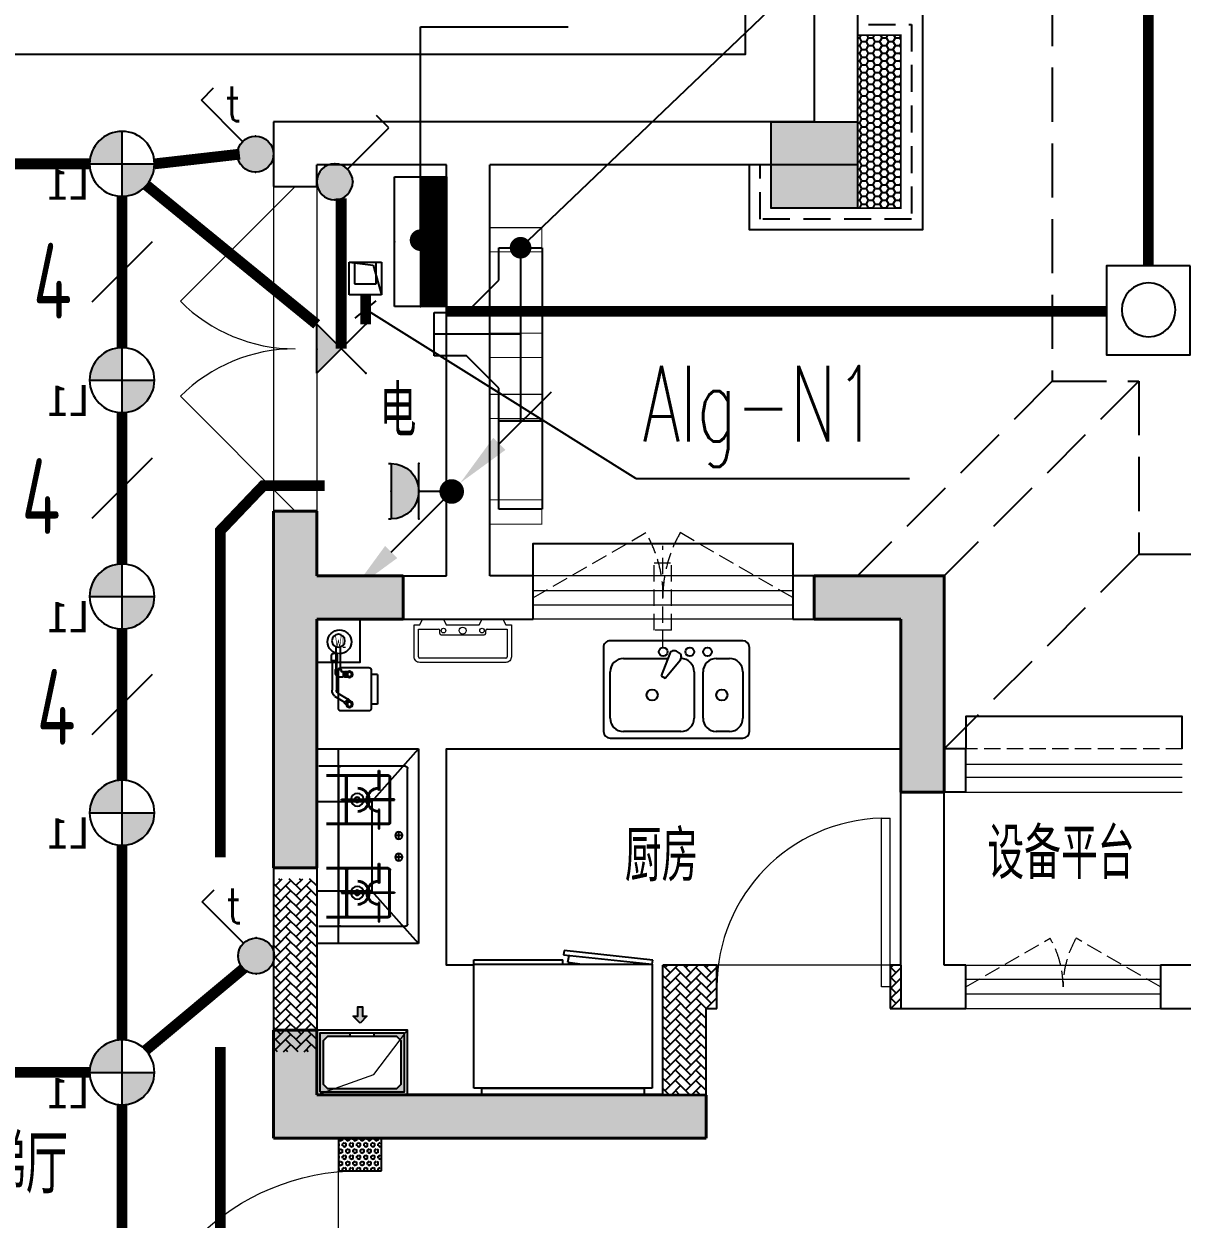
# Model space of a CAD drawing. Extents: x 3753737 to 4713801, y -857380 to 24339.
# Drawn here: x 4078560 to 4083913, y -704884 to -699358 of the extents above; entities that cross this region are included whole.
import ezdxf
from ezdxf.enums import TextEntityAlignment as Align

# ---------------------------------------------------------------- set-up
doc = ezdxf.new("R2010")
doc.units = 0
doc.header["$LTSCALE"] = 1000
doc.header["$MEASUREMENT"] = 0
doc.linetypes.add('DASH', pattern=[0.35, 0.25, -0.1])
doc.linetypes.add('HIDDEN', pattern=[0.375, 0.25, -0.125])
doc.layers.get('0').update_dxf_attribs({"linetype": 'CONTINUOUS'})
for name, color, linetype in [('!!DIM-动力', 7, 'CONTINUOUS'), ('!!电气', 1, 'CONTINUOUS'), ('A-标注', 1, 'CONTINUOUS'), ('AH-FURNITURE', 1, 'CONTINUOUS'), ('CABLETRAY', 4, 'CONTINUOUS'), ('CABLETRAY_DOTE', 5, 'CONTINUOUS'), ('DIM-照明', 7, 'CONTINUOUS'), ('E-天花灯具', 92, 'CONTINUOUS'), ('E-天花辅助2', 54, 'CONTINUOUS'), ('EQUIP-插座', 3, 'CONTINUOUS'), ('EQUIP-照明', 3, 'CONTINUOUS'), ('EQUIP-箱柜', 3, 'CONTINUOUS'), ('IP-bath&kitchen-JOHNSON', 4, 'CONTINUOUS'), ('LVTRY', 252, 'CONTINUOUS'), ('LWIRE', 4, 'CONTINUOUS'), ('TEL_TEXT', 7, 'CONTINUOUS'), ('VPIPE-中水', 122, 'CONTINUOUS'), ('WALL', 252, 'CONTINUOUS'), ('WIRE-动力', 7, 'CONTINUOUS'), ('WIRE-照明', 2, 'CONTINUOUS'), ('保温', 6, 'CONTINUOUS'), ('卫生间', 6, 'CONTINUOUS'), ('建筑-排气道', 252, 'CONTINUOUS'), ('看线', 185, 'CONTINUOUS'), ('立面-看线', 251, 'CONTINUOUS'), ('设备', 253, 'CONTINUOUS')]:
    doc.layers.add(name, color=color, linetype=linetype)
for name, color, linetype, lineweight in [('COLUMN', 252, 'CONTINUOUS', 40), ('PUB_HATCH', 8, 'CONTINUOUS', 9), ('PUB_TEXT', 7, 'CONTINUOUS', 20), ('WINDOW', 146, 'CONTINUOUS', 20), ('平面-栏杆', 56, 'CONTINUOUS', 15), ('平面-看线', 252, 'CONTINUOUS', 15), ('平面-空调室内机', 176, 'CONTINUOUS', 9), ('平面-空调预留孔', 252, 'CONTINUOUS', 15), ('立面-洞口示意', 252, 'CONTINUOUS', 13)]:
    doc.layers.add(name, color=color, linetype=linetype, lineweight=lineweight)
doc.styles.add('_TCH_LABEL', font='COMPLEX', dxfattribs={"bigfont": 'GBCBIG'})
doc.styles.add('_TEL_DIM', font='SIMPLEX', dxfattribs={"width": 0.8, "height": 3.5, "bigfont": 'HZTXT'})
doc.styles.add('DIM_FONT', font='SIMPLEX', dxfattribs={"width": 0.7, "bigfont": 'GBCBIG'})
doc.styles.get("Standard").update_dxf_attribs({"font": 'gbenor.shx', "bigfont": 'gbcbig.shx'})
doc.styles.add('黑体', font='simhei.ttf')
doc.linetypes.add('LED', pattern='A,0.5,-0.2,["LED",Standard,S=0.2,R=0,X=-0.2,Y=-0.1],-0.2', length=0.9)
pattern_1 = [(45, (0, 0), (0, 47.4157523), [100.584, -33.528]), (135, (23.708, 23.708), (3e-15, 47.4157523), [100.584, -33.528])]

# ---------------------------------------------------------------- blocks, each defined once
blk = doc.blocks.new('A$C148B7D8E')
at = {"layer": '卫生间', "color": 252, "linetype": 'DASH'}
for p, q in [((7300, 10800), (8200, 9900)), ((7700, 10800), (8600, 9900)), ((7300, 10000), (8200, 9100))]:
    blk.add_line(p, q, dxfattribs=at)
blk.add_lwpolyline([(16100, 14000), (16100, 15400), (7700, 15400), (7700, 10800), (7300, 10800), (7300, 10000), (900, 10000), (900, 9000), (-900, 9000), (-900, -900), (1750, -900), (1750, -2100), (23450, -2100), (23450, -900), (25100, -900)], dxfattribs=at)
blk = doc.blocks.new('rtyg7uyhg')
at = {"layer": 'LVTRY'}
for p, q in [((194234.6, 45488.8), (193621, 45488.8)), ((193590.3, 45458.1), (193590.3, 45069.5)), ((193896.4, 45429.9), (193857.6, 45326.3)), ((193925.8, 45440.4), (193940.1, 45432.2)), ((194265.3, 45069.5), (194265.3, 45458.1)), ((193682.3, 45407), (193887.8, 45407)), ((193875.3, 45316), (193945.6, 45401.5)), ((194111.9, 45407), (194173.3, 45407)), ((193621, 45130.8), (193621, 45345.6)), ((193857.6, 45326.3), (193875.3, 45316)), ((194009.6, 45345.6), (194009.6, 45130.8)), ((194050.5, 45130.8), (194050.5, 45345.6)), ((194234.6, 45345.6), (194234.6, 45130.8)), ((193621, 45038.8), (194234.6, 45038.8)), ((193948.3, 45069.5), (193682.3, 45069.5)), ((194173.3, 45069.5), (194111.9, 45069.5))]:
    blk.add_line(p, q, dxfattribs=at)
for centre, radius in [((193866.4, 45437.7), 20.5), ((193989.2, 45437.7), 20.5), ((194071, 45437.7), 20.5), ((193815.3, 45238.2), 25.6), ((194137.5, 45238.2), 25.6)]:
    blk.add_circle(centre, radius, dxfattribs=at)
for centre, radius, start, end in [((193621, 45458.1), 30.7, 90, 180), ((194234.6, 45458.1), 30.7, 360, 90), ((193915.6, 45422.7), 20.5, 60, 159.4623), ((193929.8, 45414.5), 20.5, 320.5377, 60), ((193682.3, 45345.6), 61.4, 90, 180), ((193948.3, 45345.6), 61.4, 360, 90), ((194111.9, 45345.6), 61.4, 90, 180), ((194173.3, 45345.6), 61.4, 360, 90), ((193682.3, 45130.8), 61.4, 180, 270), ((193948.3, 45130.8), 61.4, 270, 360), ((194111.9, 45130.8), 61.4, 180, 270), ((194173.3, 45130.8), 61.4, 270, 360), ((193621, 45069.5), 30.7, 180, 270), ((194234.6, 45069.5), 30.7, 270, 360)]:
    blk.add_arc(centre, radius, start, end, dxfattribs=at)
at = {"layer": 'LVTRY', "style": 'DIM_FONT', "width": 0.8, "flags": 9}
for tag in ['YSIZE', 'XSIZE']:
    blk.add_attdef(tag, (193927.8, 45487.8), '', height=0.5, rotation=90, dxfattribs=at)
blk = doc.blocks.new('A$C60D053AF')
at = {"layer": 'AH-FURNITURE', "color": 8}
for p, q in [((232.5, -90), (128.3, -90)), ((232.5, -110), (128.3, -110)), ((192.5, -71), (327.6, -71)), ((192.5, -91), (327.6, -91)), ((341.7, -96.9), (370, -143.2)), ((355.9, -82.7), (384.2, -129)), ((245, -129.5), (245, -122.5)), ((265, -129.5), (265, -122.5)), ((255, -281), (255, -251)), ((393, -281), (393, -251)), ((255, -281), (393, -281))]:
    blk.add_line(p, q, dxfattribs=at)
for points in [[(170, -68, 1), (170, -94), (192.5, -94), (192.5, -68)], [(234, -251), (414, -251, 0.414214), (424, -241), (424, -111, 0.414214), (414, -101), (234, -101, 0.414214), (224, -111), (224, -241, 0.414214)], [(268, -122.5), (268, -107, 0.414214), (248, -87), (232.5, -87), (232.5, -113), (242, -113), (242, -122.5)], [(242, -152, 1), (268, -152), (268, -129.5), (242, -129.5)], [(383.8, -161.2, 1), (402.2, -142.8), (386.3, -126.9), (367.9, -145.3)]]:
    blk.add_lwpolyline(points, format="xyb", close=True, dxfattribs=at)
for centre, radius in [((100, -100), 30), ((255, -152), 15), ((255, -152), 10), ((393, -152), 15), ((393, -152), 10)]:
    blk.add_circle(centre, radius, dxfattribs=at)
for radius in [40, 20]:
    blk.add_arc((327.6, -111), radius, 45, 90, dxfattribs=at)
blk = doc.blocks.new('A-Kitchen-7')
at = {"layer": 'LVTRY'}
for p, q in [((-518.7, 779.7), (-7.2, 834.3)), ((-7.2, 834.3), (-3.6, 810.6)), ((-515, 756), (-518.7, 779.7)), ((-3.6, 810.6), (-515, 756)), ((-485.6, 760.5), (-484.9, 756)), ((-29.1, 767), (-112.1, 756)), ((-29.1, 767), (-35.2, 806.4)), ((515, 780), (0, 780)), ((0, 756), (0, 780)), ((515, 756), (515, 780)), ((515, 756), (-515, 756)), ((-515, 756), (-515, 40)), ((515, 40), (515, 756)), ((-515, 40), (515, 40))]:
    blk.add_line(p, q, dxfattribs=at)
blk.add_lwpolyline([(-468.9, 40), (-468.9, 0), (468.9, 0), (468.9, 40)], close=True, dxfattribs=at)
blk = doc.blocks.new('FRSDFDGDGDRGDR')
at = {"layer": '平面-空调预留孔', "color": 252}
for p, q in [((699612.3, 775044), (699612.3, 775441.2)), ((699618.9, 775447.8), (699746.3, 775447.8)), ((699746.3, 775447.8), (699746.3, 775355.4)), ((699719.9, 775342.2), (699719.9, 775143)), ((699726.5, 775348.8), (699739.7, 775348.8)), ((699726.5, 775136.4), (699739.7, 775136.4)), ((699746.3, 775129.8), (699746.3, 775037.4)), ((699746.3, 775037.4), (699618.9, 775037.4))]:
    blk.add_line(p, q, dxfattribs=at)
blk.add_lwpolyline([(699766.1, 775166.7), (699792.5, 775153.5), (699792.5, 775057.2), (699766.1, 775044), (699766.1, 775017.6), (699618.9, 775017.6, -0.414214), (699592.5, 775044), (699592.5, 775441.2, -0.414214), (699618.9, 775467.6), (699766.1, 775467.6), (699766.1, 775441.2), (699792.5, 775428), (699792.5, 775331.6), (699766.1, 775318.4)], format="xyb", close=True, dxfattribs=at)
for centre, radius in [((699739.7, 775331.6), 10.6), ((699739.7, 775243.2), 15.8), ((699739.7, 775153.5), 10.6)]:
    blk.add_circle(centre, radius, dxfattribs=at)
for centre, start, end in [((699618.9, 775441.2), 90, 180), ((699726.5, 775342.2), 90, 180), ((699739.7, 775355.4), 270, 360), ((699726.5, 775143), 180, 270), ((699739.7, 775129.8), 0, 90), ((699618.9, 775044), 180, 270)]:
    blk.add_arc(centre, 6.6, start, end, dxfattribs=at)
blk = doc.blocks.new('*U136')
h = blk.add_hatch(color=5)
h.set_gradient(color1=(0, 0, 255), rotation=180, tint=1)
h.paths.add_polyline_path([(0, 0), (-6.35, -6.35), (-6.35, -2.159), (-15, -2.159), (-15, 2.159), (-6.35, 2.159), (-6.35, 6.35)])
at = {"color": 0, "linetype": 'Continuous'}
blk.add_lwpolyline([(0, 0), (-6.35, -6.35), (-6.35, -2.159), (-15, -2.159), (-15, 2.159), (-6.35, 2.159), (-6.35, 6.35)], close=True, dxfattribs=at)
blk = doc.blocks.new('GDGDRGDRGRD')
at = {"layer": 'PUB_HATCH'}
blk.add_hatch(color=252, dxfattribs=at).paths.add_polyline_path([(430319.8, 370173.6), (430319.8, 370443.6), (430179.8, 370443.6), (430179.8, 370428.6), (430284.8, 370428.6), (430304.8, 370408.6), (430304.8, 370208.6), (430284.8, 370188.6), (429964.8, 370188.6), (429944.8, 370208.6), (429944.8, 370408.6), (429964.8, 370428.6), (430069.8, 370428.6), (430069.8, 370443.6), (429929.8, 370443.6), (429929.8, 370173.6)])
at = {"layer": 'LVTRY', "color": 251}
for p, q in [((430080.5, 371515.4), (429864.6, 371758.3)), ((430334.8, 371758.3), (429864.6, 371758.3)), ((429864.6, 371758.3), (429864.6, 370858.3)), ((430234.8, 370858.3), (430234.8, 371758.3)), ((430334.8, 371515.4), (430080.5, 371515.4)), ((430080.5, 371515.4), (430080.5, 371100.3)), ((429864.6, 370858.3), (430080.5, 371100.3)), ((430080.5, 371100.3), (430334.8, 371100.3)), ((429864.6, 370858.3), (430334.8, 370858.3))]:
    blk.add_line(p, q, dxfattribs=at)
at = {"layer": 'LVTRY'}
for p, q in [((429914.8, 370948.3), (429914.8, 371668.3)), ((429924.8, 371678.3), (430324.8, 371678.3)), ((430234.8, 371668.3), (430234.8, 370948.3)), ((429994.8, 371628.3), (429994.8, 371418.3)), ((429999.8, 371628.3), (429999.8, 371418.3)), ((430289.8, 371638.3), (430004.8, 371638.3)), ((430289.8, 371633.3), (430004.8, 371633.3)), ((430045.1, 371658.3), (430045.1, 371568.3)), ((430049.6, 371658.3), (430045.1, 371658.3)), ((430049.6, 371568.3), (430049.6, 371658.3)), ((430194.8, 371418.3), (430194.8, 371628.3)), ((430199.8, 371418.3), (430199.8, 371628.3)), ((430045.1, 371568.3), (430049.6, 371568.3)), ((429974.8, 371525.6), (430102.3, 371525.6)), ((429974.8, 371521.1), (429974.8, 371525.6)), ((430102.3, 371521.1), (429974.8, 371521.1)), ((430219.8, 371525.6), (430092.3, 371525.6)), ((430092.3, 371525.6), (430092.3, 371521.1)), ((430092.3, 371521.1), (430219.8, 371521.1)), ((430102.3, 371525.6), (430102.3, 371521.1)), ((430219.8, 371521.1), (430219.8, 371525.6)), ((430234.8, 371100.3), (430234.8, 371515.4)), ((430045.1, 371388.3), (430045.1, 371478.3)), ((430045.1, 371478.3), (430049.6, 371478.3)), ((430049.6, 371478.3), (430049.6, 371388.3)), ((430004.8, 371413.3), (430289.8, 371413.3)), ((430004.8, 371408.3), (430289.8, 371408.3)), ((429935.4, 371358.3), (429974.2, 371358.3)), ((429954.8, 371338.9), (429954.8, 371377.7)), ((430049.6, 371388.3), (430045.1, 371388.3)), ((429935.4, 371258.3), (429974.2, 371258.3)), ((429954.8, 371238.9), (429954.8, 371277.7)), ((430045.1, 371228.3), (430045.1, 371138.3)), ((430049.6, 371228.3), (430045.1, 371228.3)), ((430049.6, 371138.3), (430049.6, 371228.3)), ((429994.8, 370988.3), (429994.8, 371198.3)), ((429999.8, 370988.3), (429999.8, 371198.3)), ((430004.8, 371208.3), (430289.8, 371208.3)), ((430004.8, 371203.3), (430289.8, 371203.3)), ((430194.8, 371198.3), (430194.8, 370988.3)), ((430199.8, 371198.3), (430199.8, 370988.3)), ((430045.1, 371138.3), (430049.6, 371138.3)), ((430102.3, 371095.6), (429974.8, 371095.6)), ((429974.8, 371095.6), (429974.8, 371091.1)), ((429974.8, 371091.1), (430102.3, 371091.1)), ((430092.3, 371091.1), (430092.3, 371095.6)), ((430092.3, 371095.6), (430219.8, 371095.6)), ((430219.8, 371091.1), (430092.3, 371091.1)), ((430102.3, 371091.1), (430102.3, 371095.6)), ((430219.8, 371095.6), (430219.8, 371091.1)), ((430045.1, 370958.3), (430045.1, 371048.3)), ((430045.1, 371048.3), (430049.6, 371048.3)), ((430049.6, 371048.3), (430049.6, 370958.3)), ((430289.8, 370983.3), (430004.8, 370983.3)), ((430289.8, 370978.3), (430004.8, 370978.3)), ((430049.6, 370958.3), (430045.1, 370958.3)), ((430324.8, 370938.3), (429924.8, 370938.3))]:
    blk.add_line(p, q, dxfattribs=at)
at = {"layer": 'LVTRY', "color": 252}
for p, q in [((430069.8, 370428.6), (430069.8, 370443.6)), ((430179.8, 370428.6), (430179.8, 370443.6))]:
    blk.add_line(p, q, dxfattribs=at)
at = {"layer": 'LVTRY'}
blk.add_lwpolyline([(429608.8, 370758.3), (429734.8, 370758.3), (429734.8, 371758.3), (427634.8, 371758.3)], dxfattribs=at)
at = {"layer": 'LVTRY', "color": 252}
for points in [[(430334.8, 370158.6), (429914.8, 370158.6), (429914.8, 370458.6), (430334.8, 370458.6)], [(430319.8, 370173.6), (429929.8, 370173.6), (429929.8, 370443.6), (430319.8, 370443.6)], [(429964.8, 370428.6), (430284.8, 370428.6), (430304.8, 370408.6), (430304.8, 370208.6), (430284.8, 370188.6), (429964.8, 370188.6), (429944.8, 370208.6), (429944.8, 370408.6), (429964.8, 370428.6)]]:
    blk.add_lwpolyline(points, close=True, dxfattribs=at)
at = {"layer": 'LVTRY'}
for centre, radius in [((430147.3, 371523.3), 29.7), ((430147.3, 371523.3), 11.7), ((429954.8, 371358.3), 17), ((429954.8, 371258.3), 17), ((430147.3, 371093.3), 29.7), ((430147.3, 371093.3), 11.7)]:
    blk.add_circle(centre, radius, dxfattribs=at)
for centre, radius, start, end in [((429924.8, 371668.3), 10, 90, 180), ((430224.8, 371668.3), 10, 0, 90), ((430004.8, 371628.3), 10, 90, 180), ((430004.8, 371628.3), 5, 90, 180), ((430189.8, 371628.3), 10, 0, 90), ((430189.8, 371628.3), 5, 0, 90), ((430047.3, 371523.3), 56.7, 2.2742, 87.7258), ((430047.3, 371523.3), 52.2, 2.4704, 87.5296), ((430147.3, 371523.3), 56.7, 92.2742, 177.7258), ((430147.3, 371523.3), 52.2, 92.4704, 177.5296), ((430047.3, 371523.3), 56.7, 272.2742, 357.7258), ((430047.3, 371523.3), 52.2, 272.4704, 357.5296), ((430147.3, 371523.3), 56.7, 182.2742, 267.7258), ((430147.3, 371523.3), 52.2, 182.4704, 267.5296), ((430004.8, 371418.3), 10, 180, 270), ((430004.8, 371418.3), 5, 180, 270), ((430189.8, 371418.3), 5, 270, 0), ((430189.8, 371418.3), 10, 270, 0), ((430004.8, 371198.3), 10, 90, 180), ((430004.8, 371198.3), 5, 90, 180), ((430189.8, 371198.3), 10, 0, 90), ((430189.8, 371198.3), 5, 0, 90), ((430047.3, 371093.3), 56.7, 2.2742, 87.7258), ((430047.3, 371093.3), 52.2, 2.4704, 87.5296), ((430147.3, 371093.3), 56.7, 92.2742, 177.7258), ((430147.3, 371093.3), 52.2, 92.4704, 177.5296), ((430047.3, 371093.3), 56.7, 272.2742, 357.7258), ((430047.3, 371093.3), 52.2, 272.4704, 357.5296), ((430147.3, 371093.3), 56.7, 182.2742, 267.7258), ((430147.3, 371093.3), 52.2, 182.4704, 267.5296), ((429924.8, 370948.3), 10, 180, 270), ((430004.8, 370988.3), 10, 180, 270), ((430004.8, 370988.3), 5, 180, 270), ((430189.8, 370988.3), 5, 270, 0), ((430189.8, 370988.3), 10, 270, 0), ((430224.8, 370948.3), 10, 270, 0)]:
    blk.add_arc(centre, radius, start, end, dxfattribs=at)
at = {"layer": '立面-洞口示意', "color": 252}
blk.add_lwpolyline([(430334.8, 370158.6), (430071.3, 370252.5), (429914.8, 370458.6)], dxfattribs=at)
at = {"xscale": -1, "rotation": 270}
blk.add_blockref('FRSDFDGDGDRGDR', (-345582.7, -327434.2), dxfattribs=at)
at = {"rotation": 270}
blk.add_blockref('A$C60D053AF', (430334.8, 372358.3), dxfattribs=at)
at = {"xscale": -1}
blk.add_blockref('rtyg7uyhg', (622599.6, 326769.5), dxfattribs=at)
at = {"layer": 'LVTRY', "color": 1, "extrusion": (0, 0, -1), "xscale": -0.7999999999883585, "yscale": 0.7999999999883585, "zscale": -0.7999999999883585}
blk.add_blockref('A-Kitchen-7', (-429196.8, 370158.6), dxfattribs=at)
at = {"layer": '建筑-排气道', "xscale": -5, "yscale": 5, "zscale": 5, "rotation": 90}
blk.add_blockref('*U136', (430134.7, 370490.9), dxfattribs=at)
blk = doc.blocks.new('GFDGFSDFGD')
at = {"layer": 'PUB_HATCH'}
for points in [[(459616.6, 374623.7), (460016.6, 374623.7), (460016.6, 374823.7), (459616.6, 374823.7), (459616.6, 375123.7), (459416.6, 375123.7), (459416.6, 373473.7), (459616.6, 373473.7)], [(461916.7, 374823.7), (461916.7, 374623.7), (462316.6, 374623.7), (462316.6, 373823.7), (462516.6, 373823.7), (462516.6, 374823.7)], [(461416.8, 372423.2), (461216.6, 372424), (459616.6, 372424), (459616.6, 372724), (459416.6, 372724), (459416.6, 372224), (461416.6, 372224)]]:
    blk.add_hatch(color=256, dxfattribs=at).paths.add_polyline_path(points)
at = {"layer": 'COLUMN', "color": 252}
for p, q in [((459616.6, 375123.7), (459416.6, 375123.7)), ((459416.6, 375123.7), (459416.6, 373473.7)), ((459616.6, 374823.7), (459616.6, 375123.7)), ((460016.6, 374823.7), (459616.6, 374823.7)), ((460016.6, 374623.7), (460016.6, 374823.7)), ((461916.7, 374823.7), (461916.7, 374623.7)), ((462516.6, 374823.7), (461916.7, 374823.7)), ((462516.6, 373823.7), (462516.6, 374823.7)), ((459616.6, 374623.7), (460016.6, 374623.7)), ((459616.6, 373473.7), (459616.6, 374623.7)), ((461916.7, 374623.7), (462316.6, 374623.7)), ((462316.6, 374623.7), (462316.6, 373823.7)), ((462316.6, 373823.7), (462516.6, 373823.7)), ((459416.6, 373473.7), (459616.6, 373473.7)), ((459616.6, 372724), (459416.6, 372724)), ((459416.6, 372724), (459416.6, 372224)), ((459616.6, 372424), (459616.6, 372724)), ((461216.6, 372424), (459616.6, 372424)), ((461416.8, 372423.2), (461216.6, 372424)), ((461416.6, 372224), (461416.8, 372423.2)), ((459416.6, 372224), (461416.6, 372224))]:
    blk.add_line(p, q, dxfattribs=at)
blk = doc.blocks.new('GDFGDGRD')
at = {"layer": '保温', "linetype": 'ByBlock', "ltscale": 10}
h = blk.add_hatch(dxfattribs=at)
h.set_pattern_fill('AR-HBONE', color=251, scale=55)
h.set_pattern_definition(pattern_1)
h.paths.add_polyline_path([(431616.6, 372623.9), (431816.6, 372623.9), (431816.7, 373423.7), (431616.7, 373423.7)])
h = blk.add_hatch(dxfattribs=at)
h.set_pattern_fill('AR-HBONE', color=251, scale=55)
h.set_pattern_definition(pattern_1)
h.paths.add_polyline_path([(428966.6, 372823.7), (428966.6, 373023.7), (428916.6, 373023.7), (428916.6, 372823.7)])
h = blk.add_hatch(dxfattribs=at)
h.set_pattern_fill('AR-HBONE', color=251, scale=55)
h.set_pattern_definition(pattern_1)
h.paths.add_polyline_path([(429816.6, 372823.7), (429816.6, 373023.7), (429766.6, 373023.7), (429766.6, 372823.7)])
h = blk.add_hatch(dxfattribs=at)
h.set_pattern_fill('AR-HBONE', color=251, scale=55)
h.set_pattern_definition(pattern_1)
h.paths.add_polyline_path([(430017.8, 372423.6), (430016.6, 373023.7), (429816.6, 373023.7), (429817.8, 372423.6)])
at = {"layer": '保温', "linetype": 'Continuous', "ltscale": 10}
h = blk.add_hatch(dxfattribs=at)
h.set_pattern_fill('HEX', color=251, scale=10, angle=90, style=0)
h.set_pattern_definition([(90, (0, 0), (-16.49778, 1e-15), [9.525, -19.05]), (210, (0, 0), (8.24889, -14.2874966), [9.525, -19.05]), (150, (6e-16, 9.525), (-8.24889, -14.2874966), [9.525, -19.05])])
h.paths.add_polyline_path([(431316.6, 372073.7), (431516.6, 372073.7), (431516.7, 372223.7), (431316.7, 372223.7)])
at = {"layer": '保温', "color": 251, "linetype": 'ByBlock', "ltscale": 10}
blk.add_line((428916.6, 373023.7), (428916.6, 372823.7), dxfattribs=at)
blk = doc.blocks.new('dongkong')
at = {"layer": '平面-空调预留孔', "color": 8, "linetype": 'HIDDEN', "ltscale": 0.3}
for p, q in [((-603796, 210899.9), (-603796, 210431.5)), ((-603836, 210821), (-603836, 210510.8)), ((-603836, 210821), (-603756, 210821)), ((-603756, 210821), (-603756, 210510.8))]:
    blk.add_line(p, q, dxfattribs=at)
blk.add_lwpolyline([(-603756, 210510.8), (-603836, 210510.8)], dxfattribs=at)
blk = doc.blocks.new('A$C028C60F5')
at = {"color": 252}
blk.add_lwpolyline([(400, 0), (0, 0), (0, -400), (400, -400)], close=True, dxfattribs=at)
at = {"layer": 'PUB_HATCH', "color": 252}
blk.add_solid([(0, -400), (400, -400), (0, 0), (400, 0)], dxfattribs=at)
blk = doc.blocks.new('A$C3EFA6995')
blk.add_blockref('A$C028C60F5', (9700, -2400))
blk = doc.blocks.new('$DorLib2D$00000116')
at = {"color": 0}
for p, q in [((-0.5, 0), (-0.1464, 0.3536)), ((0.5, 0), (0.1464, 0.3536))]:
    blk.add_line(p, q, dxfattribs=at)
for centre, start, end in [((-0.5, 0), 0, 45), ((0.5, 0), 135, 180)]:
    blk.add_arc(centre, 0.5, start, end, dxfattribs=at)
blk = doc.blocks.new('$DorLib2D$00000001')
for p, q in [((0.45, 0.975), (0.5, 0.975)), ((0.45, 0), (0.45, 0.975)), ((0.5, 0), (0.5, 0.975)), ((0.5, 0), (0.45, 0))]:
    blk.add_line(p, q)
at = {"lineweight": 13}
blk.add_arc((0.475, 0), 0.975, 91.4693, 180, dxfattribs=at)
blk = doc.blocks.new('$WINLIB2D$00000001')
at = {"color": 0}
for points in [[(-0.5, 0.5), (-0.5, -0.5)], [(-0.5, 0.5), (0.5, 0.5)], [(0.5, -0.5), (0.5, 0.5)], [(0.5, 0.1667), (-0.5, 0.1667)], [(0.5, -0.1667), (-0.5, -0.1667)], [(-0.5, -0.5), (0.5, -0.5)]]:
    blk.add_lwpolyline(points, dxfattribs=at)
blk = doc.blocks.new('A$C5F341E43')
at = {"layer": '立面-看线'}
h = blk.add_hatch(dxfattribs=at)
h.set_pattern_fill('HONEY', color=252, scale=13)
h.set_pattern_definition([(0, (-420616.579, -519516.725), (30.95625, 17.872595), [20.6375, -41.275]), (120, (-420616.579, -519516.725), (-30.9562463, 17.8726014), [20.6375, -41.275]), (60, (-420616.579, -519516.725), (3.7e-06, 35.7451964), [-41.275, 20.6375])])
h.paths.add_polyline_path([(41500, 12900), (41500, 12900), (41500, 13500), (41699.4, 13500), (41699.4, 12700), (41500, 12700)])
at = {"color": 252, "const_width": 8}
blk.add_lwpolyline([(41500, 13500), (41700, 13500), (41700, 12700), (41100, 12700), (41100, 12900)], dxfattribs=at)
at = {"layer": 'IP-bath&kitchen-JOHNSON', "color": 252}
blk.add_lwpolyline([(39200, 10800), (39200, 10600), (39000, 10600)], dxfattribs=at)
at = {"layer": 'VPIPE-中水', "color": 252, "linetype": 'Continuous'}
blk.add_circle((39105.2, 10695), 55, dxfattribs=at)
at = {"layer": 'WALL', "color": 252}
for p, q in [((41500, 15600), (41500, 12900)), ((41300, 15400), (41300, 13100)), ((38800, 13100.1), (38800, 12800)), ((39700, 13100.1), (38800, 13100.1)), ((41300, 13100), (39700, 13100.1)), ((39000, 12800), (39000, 12900.1)), ((39600, 12900.1), (39000, 12900.1)), ((39600, 11000), (39600, 12900.1)), ((41500, 12900), (39800, 12900.1)), ((39800, 11000), (39800, 12900.1)), ((38800, 12800), (39000, 12800)), ((39000, 11300), (38800, 11300)), ((38800, 11300), (38800, 10900)), ((39000, 11000), (39000, 11300)), ((39000, 11000), (39600, 11000)), ((40000, 11000), (39800, 11000)), ((40000, 10800), (40000, 11000)), ((41900, 11000), (41200, 11000)), ((41200, 11000), (41200, 10800)), ((41900, 10200), (41900, 11000)), ((38800, 10900), (38800, 8500.3)), ((39000, 10800), (39700, 10800)), ((39000, 10800), (39000, 8600.2)), ((39700, 10800), (40000, 10800)), ((41200, 10800), (41700, 10800)), ((41700, 10100), (41700, 10800)), ((42000, 10200), (41900, 10200)), ((42000, 10000), (42000, 10200)), ((41700, 9200), (41700, 10100)), ((41900, 9200), (41900, 10000)), ((42000, 10000), (41900, 10000)), ((40850, 9200), (40600, 9200)), ((40600, 8600), (40600, 9200)), ((40850, 9000), (40850, 9200)), ((41700, 9200), (41650, 9200)), ((41650, 9200), (41650, 9000)), ((42000, 9200), (41900, 9200)), ((42000, 9000), (42000, 9200)), ((43500, 9200), (42900, 9200)), ((42900, 9200), (42900, 9000)), ((40800, 9000), (40850, 9000)), ((40800, 8400), (40800, 9000)), ((41650, 9000), (41800, 9000)), ((41800, 9000), (42000, 9000)), ((42900, 9000), (43400, 9000)), ((39000, 8600.2), (39200.1, 8600)), ((39200, 8600), (40600, 8600)), ((38800, 8500.3), (38800, 8400.3)), ((39000, 8400.3), (38800, 8400.3)), ((39000, 8400.2), (39000, 8400.3)), ((39000, 8400.2), (39100, 8400.1)), ((39100, 8400.1), (39100, 8250)), ((39300, 8250), (39300, 8400)), ((39300, 8400), (40800, 8400)), ((39100, 8250), (39300, 8250))]:
    blk.add_line(p, q, dxfattribs=at)
at = {"layer": 'WINDOW', "color": 252}
for p, q in [((38800, 12800), (38800, 11300)), ((39000, 12800), (39000, 11300)), ((41650, 9200), (40850, 9200)), ((39100, 7150), (39100, 8250))]:
    blk.add_line(p, q, dxfattribs=at)
at = {"layer": 'WINDOW', "color": 252, "linetype": 'DASH', "ltscale": 0.3}
for points in [[(40001.9, 10900), (40521.5, 11200, -0.131652), (40601.9, 10900)], [(41200, 10900), (40680.4, 11200, 0.131652), (40600, 10900)], [(42000, 9100), (42389.8, 9324.9, -0.131605), (42450, 9100)], [(42900, 9100), (42510.2, 9324.9, 0.131605), (42450, 9100)]]:
    blk.add_lwpolyline(points, format="xyb", dxfattribs=at)
at = {"layer": '平面-栏杆', "color": 252}
for points in [[(42000, 10130.1), (43000, 10130.3)], [(42000, 10070.1), (43000, 10070.3)]]:
    blk.add_lwpolyline(points, dxfattribs=at)
at = {"layer": '平面-看线', "color": 252, "linetype": 'DASH', "ltscale": 0.3}
blk.add_lwpolyline([(43000, 10200), (42000, 10200)], dxfattribs=at)
at = {"layer": '平面-看线', "color": 252}
blk.add_lwpolyline([(42000, 10000), (43000, 10000)], dxfattribs=at)
at = {"layer": '看线', "color": 252}
blk.add_lwpolyline([(40699.7, 15600), (40699.7, 15900), (41799.7, 15900), (41799.7, 14800), (41600, 14800), (41600, 13600), (41800, 13600), (41800, 12600), (41000, 12600), (41000, 12900)], dxfattribs=at)
at = {"layer": '看线', "color": 252, "linetype": 'HIDDEN', "ltscale": 0.5}
blk.add_lwpolyline([(40749.7, 15600), (40749.7, 15850), (41749.7, 15850), (41749.7, 14850), (41550, 14850), (41550, 13550), (41750, 13550), (41750, 12650), (41050, 12650), (41050, 12900)], dxfattribs=at)
at = {"layer": '看线', "color": 252, "ltscale": 0.5}
for points in [[(40000, 11000), (40000, 11150), (41200, 11150), (41200, 11000)], [(43000, 10200), (43000, 10350), (42000, 10350), (42000, 10200)]]:
    blk.add_lwpolyline(points, dxfattribs=at)
at = {"color": 252, "xscale": -1}
for name, p in [('A$C148B7D8E', (50100, 1100)), ('A$C3EFA6995', (51200, 15500)), ('GDGDRGDRGRD', (469334.8, -361558.3)), ('GDFGDGRD', (470616.6, -363823.7))]:
    blk.add_blockref(name, p, dxfattribs=at)
at = {"color": 252}
blk.add_blockref('GFDGFSDFGD', (-420616.6, -363823.7), dxfattribs=at)
at = {"layer": 'WINDOW', "color": 252}
for name, p, xscale, yscale, zscale, rotation in [('$DorLib2D$00000116', (38900, 12050), -1500, -1500, -1500, 270.0000100699518), ('$WINLIB2D$00000001', (40600, 10900), -1200, -200, -1200, 3.665382377524044e-09), ('$DorLib2D$00000001', (41250, 9100), -800, -800, -800, 179.9999999993937), ('$WINLIB2D$00000001', (42450, 9100), -900, 200, -900, 179.999999997536), ('$DorLib2D$00000001', (39200, 7700), -1100, 1100, -1100, 89.99999999052845)]:
    blk.add_blockref(name, p, dxfattribs=dict(at, xscale=xscale, yscale=yscale, zscale=zscale, rotation=rotation))
at = {"layer": '平面-空调室内机', "color": 252, "ltscale": 0.3, "rotation": 180}
blk.add_blockref('dongkong', (-563196, 221570.8), dxfattribs=at)
at = {"layer": 'PUB_TEXT', "color": 252}
for s, height, p in [('电', 236.3, (39290.4, 11644.8)), ('厨房', 236.31, (40423.9, 9587.7)), ('设备平台', 236.31, (42099.8, 9599)), ('候梯厅', 270.07, (37266.3, 8144.4))]:
    blk.add_text(s, height=height, dxfattribs=at).set_placement(p)
at = {"layer": 'PUB_TEXT', "color": 252, "width": 0.6}
blk.add_text('WL', height=56, dxfattribs=at).set_placement((39084.2, 10667))
blk = doc.blocks.new('$equip$00001154')
for p, q in [((0, 0.283), (0, -0.283)), ((0, 0.283), (0.566, -0.283)), ((0.566, 0.283), (0, -0.283))]:
    blk.add_line(p, q)
for p in [(0.566, 0.283), (0, 0.004), (0.283, 0), (0.566, -0.283)]:
    blk.add_point(p)
blk.add_solid([(0, -0.283), (0.283, 0), (0, 0.283)])
at = {"layer": 'TEL_TEXT', "style": '_TEL_DIM', "flags": 1}
blk.add_attdef('A', text='', height=0.00002, dxfattribs=at).set_placement((0, 0), align=Align.MIDDLE_CENTER)
blk = doc.blocks.new('$equip$00001237')
for p, q in [((-0.5, 1.05), (-0.5, 1)), ((-0.5, 1), (0.5, 1)), ((0.5, 1.05), (0.5, 1)), ((0.5, 0.5), (-0.5, 0.5)), ((0, 0.5), (0, 0))]:
    blk.add_line(p, q)
blk.add_arc((0, 1), 0.5, 180, 0)
for p in [(0, 1), (-0.5, 0.5), (0.5, 0.5), (0, 0)]:
    blk.add_point(p)
for points in [[(0.433, 0.75), (-0.433, 0.75), (0.5, 1), (-0.5, 1)], [(0.25, 0.567), (-0.25, 0.567), (0.433, 0.75), (-0.433, 0.75)], [(0, 0.5), (0, 0.5), (0.25, 0.567), (-0.25, 0.567)]]:
    blk.add_solid(points)
at = {"flags": 9}
blk.add_attdef('A', (0, 0), '', height=0.00002, dxfattribs=at)
blk = doc.blocks.new('dfgdsgsdg')
at = {"layer": '!!DIM-动力'}
blk.add_lwpolyline([(1783912.6, 547079.1), (1784299.9, 547079.1), (1784299.9, 546667.8), (1783912.6, 546667.8)], close=True, dxfattribs=at)
blk.add_circle((1784105.1, 546875.3), 124.2, dxfattribs=at)
blk = doc.blocks.new('$equip$00001962')
for p, q in [((0.147, 0.356), (0.625, 0.833)), ((0.625, 0.833), (0.766, 0.692))]:
    blk.add_line(p, q)
blk.add_circle((0, 0.208), 0.208)
for p in [(0, 0.417), (-0.208, 0.208), (0.208, 0.208), (0, 0)]:
    blk.add_point(p)
for points in [[(0, 0.417), (0, 0.417), (-0.104, 0.389), (0.104, 0.389)], [(-0.18, 0.313), (0.18, 0.313), (-0.208, 0.208), (0.208, 0.208)], [(-0.104, 0.389), (0.104, 0.389), (-0.18, 0.313), (0.18, 0.313)], [(-0.18, 0.104), (0.18, 0.104), (-0.208, 0.208), (0.208, 0.208)], [(-0.104, 0.028), (0.104, 0.028), (-0.18, 0.104), (0.18, 0.104)], [(0, 0), (0, 0), (-0.104, 0.028), (0.104, 0.028)]]:
    blk.add_solid(points)
at = {"layer": 'TEL_TEXT', "style": '_TEL_DIM', "flags": 1}
blk.add_attdef('A', text='', height=0.00002, dxfattribs=at).set_placement((0, 0), align=Align.MIDDLE_CENTER)
blk = doc.blocks.new('*X9')
at = {"color": 0}
for p, q in [((-250, 32.8), (-182.8, 100)), ((-250, 68.2), (-218.2, 100)), ((-247.5, 0), (-147.5, 100)), ((-212.1, 0), (-112.1, 100)), ((-176.8, 0), (-76.8, 100)), ((-141.4, 0), (-41.4, 100)), ((-106.1, 0), (-6.1, 100)), ((-70.7, 0), (29.3, 100)), ((-35.4, 0), (64.6, 100)), ((0, 0), (100, 100)), ((35.4, 0), (135.4, 100)), ((70.7, 0), (170.7, 100)), ((106.1, 0), (206.1, 100)), ((141.4, 0), (241.4, 100)), ((176.8, 0), (250, 73.2)), ((212.1, 0), (250, 37.9)), ((247.5, 0), (250, 2.5))]:
    blk.add_line(p, q, dxfattribs=at)
blk = doc.blocks.new('$equip$00001414')
for p, q in [((0.75, 0.6), (-0.75, 0.6)), ((-0.75, 0.6), (-0.75, 0)), ((0.75, 0), (0.75, 0.6)), ((-0.75, 0.3), (0.75, 0.3)), ((-0.75, 0), (0.75, 0))]:
    blk.add_line(p, q)
at = {"const_width": 0.3}
blk.add_lwpolyline([(-0.75, 0.15), (0.75, 0.15)], dxfattribs=at)
for p in [(0, 0.6), (-0.75, 0.3), (0.75, 0.3), (0, 0)]:
    blk.add_point(p)
at = {"xscale": 0.00300000000061118, "yscale": 0.00300000000061118, "zscale": 0.00300000000061118}
blk.add_blockref('*X9', (0, 0), dxfattribs=at)
at = {"style": '_TCH_LABEL', "flags": 9}
blk.add_attdef('A', (0, 0), '', height=0.00002, dxfattribs=at)
blk = doc.blocks.new('A$C04F44ECC')
at = {"layer": '!!电气'}
for p, q in [((0, 0), (-300, 0)), ((-300, 0), (-300, -300)), ((-250, -200), (-250, 0)), ((0, 0), (-223, -27)), ((-50, 0), (-50, -200)), ((0, -300), (0, 0)), ((-223, -27), (-300, -300)), ((-50, -200), (-250, -200)), ((-300, -300), (0, -300))]:
    blk.add_line(p, q, dxfattribs=at)
blk = doc.blocks.new('A$C341176C1')
at = {"layer": '设备', "color": 3, "const_width": 5}
blk.add_lwpolyline([(-240, -200), (0, -200), (0, -800), (-240, -800)], close=True, dxfattribs=at)
for points in [[(-240, -312.3), (0, -312.3)], [(-240, -687.7), (0, -687.7)]]:
    blk.add_lwpolyline(points, dxfattribs=at)
blk = doc.blocks.new('$TelecSys$00000078')
for p, q in [((1.15, 1.15), (0.55, 0.55)), ((0.104, 0.104), (0.104, 0.104)), ((-0.104, -0.104), (-0.104, -0.104))]:
    blk.add_line(p, q)
at = {"const_width": 0.142}
blk.add_lwpolyline([(-0.071, 0, 1), (0.071, 0, 1)], format="xyb", close=True, dxfattribs=at)
blk.add_solid([(0.62, 0.48), (0.48, 0.62), (0.1, 0.1)])
at = {"width": 0.8, "flags": 9}
blk.add_attdef('A', (0, 0), '', height=0.00002, dxfattribs=at)
blk = doc.blocks.new('$TelecSys$00000080')
for p, q in [((-0.7, -0.7), (0, 0)), ((0.104, 0.104), (0.104, 0.104)), ((-0.104, -0.104), (-0.104, -0.104))]:
    blk.add_line(p, q)
at = {"const_width": 0.142}
blk.add_lwpolyline([(0.071, 0, 1), (-0.071, 0, 1)], format="xyb", close=True, dxfattribs=at)
blk.add_solid([(-0.63, -0.77), (-0.77, -0.63), (-1.15, -1.15)])
at = {"width": 0.8, "flags": 9}
blk.add_attdef('A', (0, 0), '', height=0.00002, rotation=180, dxfattribs=at)
blk = doc.blocks.new('DFADS')
at = {"layer": 'A-标注'}
h = blk.add_hatch(color=251, dxfattribs=at)
h.paths.add_polyline_path([(3405.6, 358.33), (3411.6, 358.33, 0.414214), (3405.6, 364.33)])
h.paths.add_polyline_path([(3399.6, 358.33, 0.414214), (3405.6, 352.33), (3405.6, 358.33)])
at = {"layer": 'A-标注', "color": 92}
for p, q in [((3405.6, 352.33), (3405.6, 364.33)), ((3411.6, 358.33), (3399.6, 358.33))]:
    blk.add_line(p, q, dxfattribs=at)
blk.add_circle((3405.6, 358.33), 6, dxfattribs=at)
at = {"layer": 'A-标注', "color": 3, "style": '黑体'}
blk.add_text('L1', height=5.76, dxfattribs=at).set_placement((3411.58, 351.7))
blk = doc.blocks.new('$equip$00001822')
for p, q in [((0.147, 0.356), (0.625, 0.833)), ((0.625, 0.833), (0.766, 0.692))]:
    blk.add_line(p, q)
blk.add_circle((0, 0.208), 0.208)
for p in [(0, 0.417), (-0.208, 0.208), (0.208, 0.208), (-0.015, 0.001)]:
    blk.add_point(p)
for points in [[(0, 0.417), (0, 0.417), (-0.104, 0.389), (0.104, 0.389)], [(-0.18, 0.313), (0.18, 0.313), (-0.208, 0.208), (0.208, 0.208)], [(-0.104, 0.389), (0.104, 0.389), (-0.18, 0.313), (0.18, 0.313)], [(-0.18, 0.104), (0.18, 0.104), (-0.208, 0.208), (0.208, 0.208)], [(-0.104, 0.028), (0.104, 0.028), (-0.18, 0.104), (0.18, 0.104)], [(0, 0), (0, 0), (-0.104, 0.028), (0.104, 0.028)]]:
    blk.add_solid(points)
at = {"color": 7, "style": '_TEL_DIM'}
blk.add_attdef('$TEXT$', text='', height=0.4, dxfattribs=at).set_placement((0.581, 0.465), align=Align.MIDDLE_CENTER)
at = {"color": 7, "style": '_TEL_DIM', "flags": 1}
blk.add_attdef('A', text='', height=0.00002, dxfattribs=at).set_placement((0, 0), align=Align.MIDDLE_CENTER)
blk = doc.blocks.new('$TelecSys$00000095')
blk.add_line((0.4, 0.4), (-0.4, -0.4))
at = {"width": 0.8}
blk.add_attdef('N', text='', height=1, dxfattribs=at).set_placement((-0.017, 1.056), align=Align.MIDDLE)

msp = doc.modelspace()

# ---------------------------------------------------------------- linework, layer by layer
at = {"layer": '!!电气'}
for p, q in [((4080855.6, -700392.9), (4083670.2, -697702.6)), ((4080393.4, -699371.2), (4081075.7, -699371.2)), ((4080393.4, -700357.9), (4080393.4, -699371.2))]:
    msp.add_line(p, q, dxfattribs=at)
at = {"layer": 'CABLETRAY'}
for p, q in [((4080755.6, -700542.9), (4080755.6, -700392.9)), ((4080755.6, -700392.9), (4080955.6, -700392.9)), ((4080955.6, -700392.9), (4080955.6, -701192.9)), ((4080605.6, -700692.9), (4080755.6, -700542.9)), ((4080455.6, -700892.9), (4080455.6, -700692.9)), ((4080455.6, -700692.9), (4080605.6, -700692.9)), ((4080605.6, -700892.9), (4080455.6, -700892.9)), ((4080755.6, -701042.9), (4080605.6, -700892.9)), ((4080755.6, -701192.9), (4080755.6, -701042.9)), ((4080955.6, -701192.9), (4080755.6, -701192.9)), ((4080755.6, -701601), (4080755.6, -701192.9)), ((4080755.6, -701192.9), (4080955.6, -701192.9)), ((4080955.6, -701192.9), (4080955.6, -701601)), ((4080955.6, -701601), (4080755.6, -701601))]:
    msp.add_line(p, q, dxfattribs=at)
at = {"layer": 'CABLETRAY_DOTE'}
for p, q in [((4080855.6, -700392.9), (4080855.6, -701192.9)), ((4080855.6, -700792.9), (4080455.6, -700792.9))]:
    msp.add_line(p, q, dxfattribs=at)
at = {"layer": 'DIM-照明', "color": 4}
for p, q in [((4080090.6, -700719.1), (4080188.9, -700638.1)), ((4081388, -701460.2), (4080139.7, -700678.6))]:
    msp.add_line(p, q, dxfattribs=at)
at = {"layer": 'DIM-照明', "const_width": 50}
for points in [[(4080368.4, -700357.9, 1), (4080418.4, -700357.9, 1)], [(4080830.6, -700392.9, 1), (4080880.6, -700392.9, 1)]]:
    msp.add_lwpolyline(points, format="xyb", close=True, dxfattribs=at)
at = {"layer": 'DIM-照明', "color": 4}
msp.add_lwpolyline([(4081388, -701460.2), (4082653.9, -701460.2)], dxfattribs=at)
at = {"layer": 'E-天花辅助2', "color": 6, "linetype": 'LED', "ltscale": 0.3}
msp.add_lwpolyline([(4081898.2, -697825.2), (4076329.1, -697825.2), (4076326.5, -699497.6), (4081895.6, -699497.6)], close=True, dxfattribs=at)
at = {"layer": 'WIRE-动力', "color": 6, "linetype": 'Continuous', "const_width": 50}
for points in [[(4083757.4, -700476.1), (4083757.4, -694218.9)], [(4080513.4, -700687.2), (4083563.7, -700687.2)]]:
    msp.add_lwpolyline(points, dxfattribs=at)
at = {"layer": 'WIRE-动力', "color": 6, "const_width": 50}
for points in [[(4079949.8, -701492.5), (4079666.7, -701492.5), (4079467.5, -701701.3), (4079467.5, -703212)], [(4079467.5, -704088.1), (4079467.5, -705576.9)]]:
    msp.add_lwpolyline(points, dxfattribs=at)
at = {"layer": 'WIRE-照明', "color": 2, "linetype": 'Continuous', "const_width": 50}
for points in [[(4079557.9, -699960.2), (4079163.4, -700005.2)], [(4079913.4, -700747), (4079126.3, -700104)], [(4079013.4, -700855.2), (4079013.4, -700155.2)], [(4079013.4, -701855.2), (4079013.4, -701155.2)], [(4079013.4, -702855.2), (4079013.4, -702155.2)], [(4079013.4, -704055.5), (4079013.4, -703155.2)], [(4079576.5, -703724.3), (4079123, -704103)], [(4078863.4, -704205.5), (4077963.4, -704205.5)], [(4079013.4, -705060.5), (4079013.4, -704355.5)]]:
    msp.add_lwpolyline(points, dxfattribs=at)
at = {"layer": 'WIRE-照明', "color": 2, "const_width": 50}
msp.add_lwpolyline([(4078863.4, -700005.2), (4077963.4, -700005.2)], dxfattribs=at)
at = {"layer": 'WIRE-照明', "linetype": 'Continuous', "const_width": 50}
for points in [[(4080026.7, -700860.1), (4080026.7, -700164.6)], [(4080139.7, -700610.2), (4080139.7, -700747)], [(4080026.7, -700773.5), (4080026.7, -700764.3)]]:
    msp.add_lwpolyline(points, dxfattribs=at)

# ---------------------------------------------------------------- block references
at = {"layer": '!!DIM-动力', "xscale": -1, "rotation": 359.9982631100344}
msp.add_blockref('dfgdsgsdg', (5867847.1, -1247609.3), dxfattribs=at)
at = {"layer": '!!电气'}
msp.add_blockref('A$C5F341E43', (4040913.4, -712910.2), dxfattribs=at)
at = {"xscale": -1, "rotation": 3.027961561485881e-06}
for p in [(4080713.4, -700100), (4080713.4, -700870.6)]:
    msp.add_blockref('A$C341176C1', p, dxfattribs=at)
at = {"xscale": -0.4999999999999999, "yscale": 0.4999999999999999, "zscale": 0.5, "rotation": 3.027961561485881e-06}
msp.add_blockref('A$C04F44ECC', (4080063.4, -700460.2), dxfattribs=at)
at = {"layer": 'DIM-照明', "color": 2}
ref = msp.add_blockref('$TelecSys$00000095', (4079013.4, -700505.2), dxfattribs=dict(at, xscale=-350, yscale=350, zscale=350, rotation=269.9999999999619))
ref.add_attrib('N', '4', dxfattribs={"layer": '0', "color": 7, "height": 350, "width": 0.8}).set_placement((4078691.9, -700545.3), align=Align.MIDDLE)
ref = msp.add_blockref('$TelecSys$00000095', (4079013.4, -701505.2), dxfattribs=dict(at, xscale=-350, yscale=350, zscale=350, rotation=270))
ref.add_attrib('N', '4', dxfattribs={"layer": '0', "color": 7, "height": 350, "width": 0.8}).set_placement((4078639, -701541), align=Align.MIDDLE)
ref = msp.add_blockref('$TelecSys$00000095', (4079013.4, -702505.2), dxfattribs=dict(at, xscale=-350, yscale=350, zscale=350, rotation=270))
ref.add_attrib('N', '4', dxfattribs={"layer": '0', "color": 7, "height": 350, "width": 0.8}).set_placement((4078708.9, -702515.5), align=Align.MIDDLE)
at = {"layer": 'E-天花灯具', "xscale": -25.0000479811577, "yscale": 25.0000479811577, "zscale": 25.0000479811577}
for p in [(4164153.7, -708963.4), (4164153.7, -709963.4), (4164153.7, -710963.4), (4164153.7, -711963.4), (4164153.7, -713163.6)]:
    msp.add_blockref('DFADS', p, dxfattribs=at)
at = {"layer": 'EQUIP-插座', "color": 2, "xscale": -256, "yscale": 256, "zscale": 256, "rotation": 89.99999995050783}
msp.add_blockref('$equip$00001237', (4080513.4, -701518.6), dxfattribs=at)
at = {"layer": 'EQUIP-照明', "color": 2}
ref = msp.add_blockref('$equip$00001822', (4079713.4, -699960.2), dxfattribs=dict(at, xscale=400, yscale=400, zscale=400, rotation=90.00000000974539))
ref.add_attrib('$TEXT$', 't', dxfattribs={"layer": '0', "color": 7, "height": 160, "style": '_TEL_DIM'}).set_placement((4079527.6, -699727.9), align=Align.MIDDLE_CENTER)
at = {"layer": 'EQUIP-照明', "xscale": -400, "yscale": 400, "zscale": 400}
for name, p, rotation in [('$equip$00001962', (4079913.4, -700087.9), 270.0000000097453), ('$equip$00001154', (4079913.4, -700860.2), 180)]:
    msp.add_blockref(name, p, dxfattribs=dict(at, rotation=rotation))
at = {"layer": 'EQUIP-照明', "color": 2}
ref = msp.add_blockref('$equip$00001822', (4079716.8, -703667.3), dxfattribs=dict(at, xscale=400, yscale=400, zscale=400, rotation=90.00000000975052))
ref.add_attrib('$TEXT$', 't', dxfattribs={"layer": '0', "color": 7, "height": 160, "style": '_TEL_DIM'}).set_placement((4079530.9, -703435.1), align=Align.MIDDLE_CENTER)
at = {"layer": 'EQUIP-箱柜', "xscale": -400, "yscale": 400, "zscale": 400, "rotation": 89.99999996113085}
msp.add_blockref('$equip$00001414', (4080513.4, -700365.2), dxfattribs=at)
at = {"layer": 'LWIRE', "color": 2, "xscale": 400, "yscale": 400, "zscale": 400}
for name in ['$TelecSys$00000078', '$TelecSys$00000080']:
    msp.add_blockref(name, (4080537.3, -701519.9), dxfattribs=at)

# ---------------------------------------------------------------- texts
at = {"layer": 'DIM-照明', "color": 7, "style": '_TEL_DIM', "width": 0.64}
msp.add_text('Alg-N1', height=350, dxfattribs=at).set_placement((4081420.9, -701289.3))

doc.saveas('drawing.dxf')
